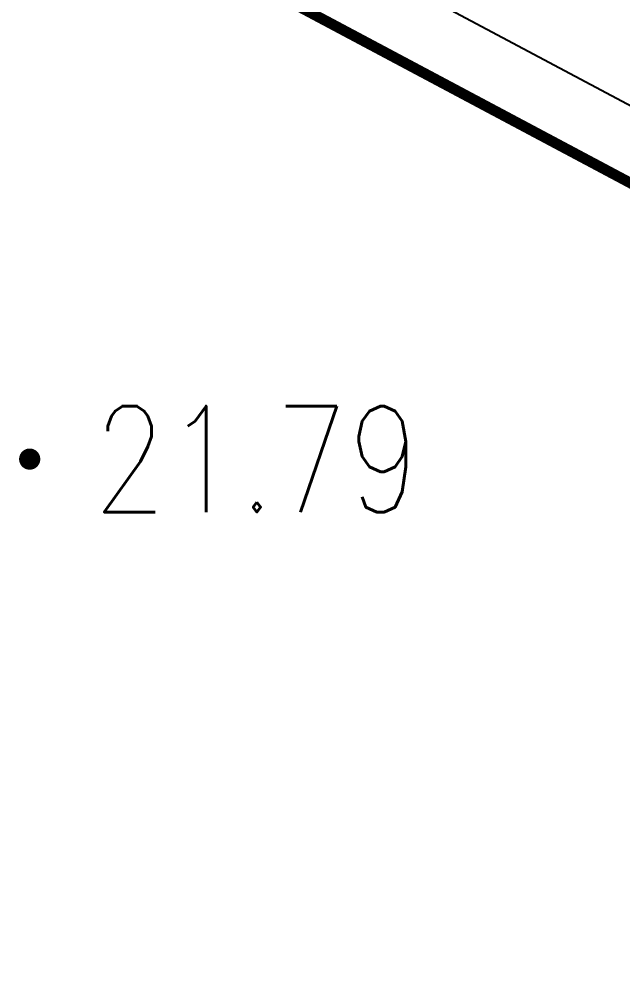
# Model space of a CAD drawing. Extents: x 404846 to 408477, y 3390929 to 3392894.
# Drawn here: x 407392.92 to 407398.61, y 3391869.11 to 3391878.11 of the extents above; entities that cross this region are included whole.
import ezdxf
from ezdxf.enums import TextEntityAlignment as Align

# ---------------------------------------------------------------- set-up
doc = ezdxf.new("R2010")
doc.units = 0
doc.header["$LTSCALE"] = 0.5
doc.layers.get('0').update_dxf_attribs({"linetype": 'CONTINUOUS'})
for name, color, linetype in [('DLSS', 4, 'CONTINUOUS'), ('GCD', 1, 'CONTINUOUS'), ('SXSS', 5, 'CONTINUOUS')]:
    doc.layers.add(name, color=color, linetype=linetype)
doc.styles.add('HZ', font='rs.shx', dxfattribs={"width": 0.8, "bigfont": 'hztxt.shx'})

# ---------------------------------------------------------------- blocks, each defined once
blk = doc.blocks.new('GC200')
at = {"linetype": 'Continuous', "const_width": 0.2, "flags": 128}
blk.add_lwpolyline([(-0.1, 0, 1), (0.1, 0, 1)], format="xyb", close=True, dxfattribs=at)

msp = doc.modelspace()

# ---------------------------------------------------------------- linework, layer by layer
at = {"layer": 'DLSS', "linetype": 'Continuous', "const_width": 0.1, "elevation": 22.089, "flags": 128}
msp.add_lwpolyline([(407393.333, 3391879.436), (407395.357, 3391878.338), (407402.509, 3391874.531), (407409.135, 3391870.917), (407411.092, 3391869.822), (407416.283, 3391866.876), (407422.963, 3391863.05), (407429.993, 3391858.946), (407438.733, 3391853.86), (407440.654, 3391852.712)], dxfattribs=at)
at = {"layer": 'SXSS', "linetype": 'Continuous', "elevation": 22.087, "flags": 128}
msp.add_lwpolyline([(407393.099, 3391880.247), (407395.662, 3391878.907), (407402.815, 3391875.1), (407409.447, 3391871.482), (407411.409, 3391870.385), (407416.602, 3391867.437), (407423.286, 3391863.609), (407430.318, 3391859.503), (407439.062, 3391854.415), (407440.984, 3391853.258)], dxfattribs=at)

# ---------------------------------------------------------------- block references
at = {"layer": 'GCD', "linetype": 'Continuous'}
ref = msp.add_blockref('GC200', (407393.016, 3391873.965, 21.787), dxfattribs=dict(at, xscale=0.5, yscale=0.5, zscale=0.5))
ref.add_attrib('height', '21.79', dxfattribs={"linetype": 'Continuous', "height": 1, "style": 'HZ', "width": 0.8}).set_placement((407393.616, 3391873.965, 21.787), align=Align.MIDDLE_LEFT)

doc.saveas('drawing.dxf')
